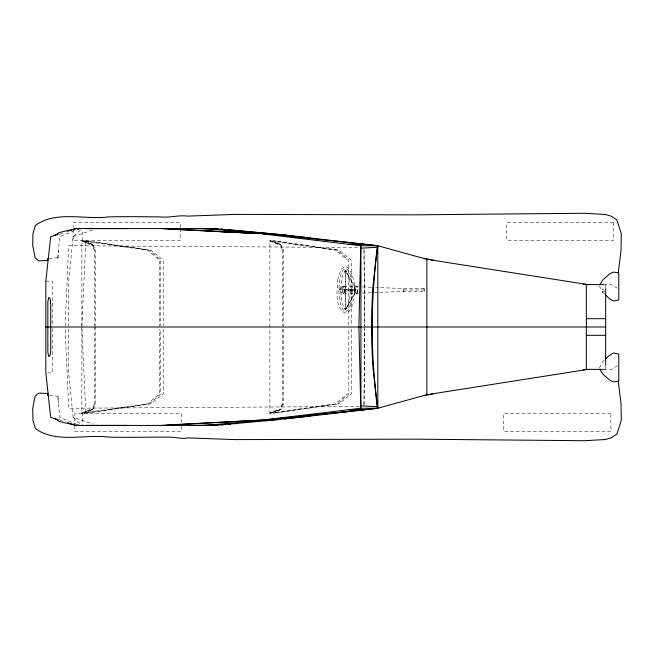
<?xml version="1.0" encoding="UTF-8"?>
<svg xmlns="http://www.w3.org/2000/svg" width="654" height="654" viewBox="0 0 654 654"><rect width="100%" height="100%" fill="white"/><g stroke="black" fill="none" stroke-linecap="round" stroke-linejoin="round"><path stroke-width="0.49" stroke-dasharray="3.27 2.45" d="M364 404.638L364.654 327M364.033 404.752L364.654 329.011M339.557 288.954L354.664 289.804L339.557 288.954L339.516 290L355.874 290L351.55 291.055L351.59 290M65.155 325.986L68.695 245.749L359.463 247.531M81.913 325.986L85.813 240.827L81.864 240.827L81.864 325.986M58.018 258.183L58.419 250.784M57.732 258.183L59.735 236.65L76.6 229.66M80.54 229.922L73.134 236.65L68.621 281.138L68.621 325.978M337.865 279.119C337.35 289.673 334.063 306.93 345.083 313.127C352.808 312.236 352.817 301.412 353.928 295.633C357.893 281.465 345.377 249.231 337.922 278.89M348.394 304.682C350.945 295.592 350.945 284.408 348.394 275.326L345.876 270.789L346.653 271.271L345.083 270.609L346.031 270.609L344.454 271.271L345.238 270.789L342.721 275.326C340.162 284.408 340.162 295.592 342.721 304.682L345.238 309.211L344.454 308.729L346.031 309.391L345.083 309.391L346.653 308.729L345.876 309.211L345.222 270.903L354.664 286.37L354.73 293.654L345.557 309.236L354.795 293.63L354.795 290.204L355.866 290.204M94.241 327L94.241 404.123L92.533 409.502L85.813 413.173L81.864 413.173L81.864 327M282.258 329.027L282.258 404.123L280.55 409.502L273.83 413.173L269.889 413.173L269.889 329.027M94.241 404.123L92.476 409.502L81.864 413.173L82.216 412.911L82.216 424.462M282.258 404.123L280.501 409.502L269.889 413.173L335.674 403.829L347.372 393.904M348.468 304.347L345.876 309.211M604.149 360.354L602.775 361.67L599.399 367.916M617.548 365.651L611.359 369.371L603.634 369.371M89.892 409.502L81.864 413.173L147.657 403.829L159.347 393.904L159.347 329.027M269.889 327L269.889 240.827L280.811 244.498L283.591 249.877L283.591 404.123L280.811 409.502L269.889 413.173L277.917 409.502M354.664 286.37L345.557 270.772L345.557 309.236M92.026 409.502L81.864 413.173L92.794 409.502L95.566 404.123L95.566 327M269.889 413.173L280.051 409.502M59.301 234.394L63.037 233.102M73.134 236.65L93.023 229.873M58.042 257.774L49.442 258.444M81.954 329.027L85.813 413.173L149.464 403.829L160.778 393.904L160.778 329.027M85.813 413.173L150.943 403.829L163.222 393.904L163.222 329.027M354.795 290.204L345.884 291.055L351.582 291.055M356.561 293.327L358.564 293.245M362.561 293.082L373.565 292.64M374.562 292.6L378.568 292.436M379.565 292.395L403.567 291.431L424.062 291.431M359.463 406.469L68.695 408.251L65.204 329.027M277.917 244.498L269.889 240.827L273.83 240.827L338.968 250.171L351.247 260.096L351.247 325.986M45.837 281.138L52.353 281.138L52.353 325.978M603.634 284.629L611.359 284.629L617.548 288.349M343.718 286.133L356.561 286.133A3.867 1.21 -90 0 1 357.615 291.937A3.867 1.21 -90 0 1 355.514 291.937A3.867 1.21 -90 0 1 356.561 286.133M343.718 286.779C339.663 285.299 339.663 294.701 343.718 293.229A3.221 1.014 90 0 0 344.601 288.389A3.221 1.014 90 0 0 342.843 288.389A3.221 1.014 90 0 0 343.718 293.229M424.062 288.569L403.567 288.569L379.565 287.605M604.141 289.828L602.645 289.828L602.645 288.684M404.017 290L424.511 290M604.885 291.545L602.645 291.545L602.645 293.18L604.885 293.18M343.718 293.867L356.561 293.867M47.701 372.862L52.353 372.862L52.353 327M356.561 286.681L358.564 286.763M362.561 286.918L371.562 287.286M375.568 287.441L378.568 287.564M49.442 395.556L58.042 396.226M280.051 244.498L269.889 240.827L335.674 250.171L347.372 260.096M94.241 325.986L94.241 249.877L92.533 244.498L85.813 240.827L150.943 250.171L163.222 260.096L163.222 325.986M85.813 240.827L149.464 250.171L160.778 260.096L160.778 325.986M68.621 329.036L68.621 372.862L73.134 417.35L93.023 424.127M269.889 240.827L280.501 244.498L282.258 249.877L282.258 325.986M59.301 419.606L63.037 420.898M92.026 244.498L81.864 240.827L82.216 241.089L82.216 229.538M76.6 424.34L59.735 417.35L57.732 395.817M89.892 244.498L81.864 240.827L147.657 250.171L159.347 260.096L159.347 325.986M73.134 417.35L82.028 425.419M604.149 293.646L602.775 292.33L599.399 286.084M94.241 249.877L92.476 244.498L81.864 240.827L92.794 244.498L95.566 249.877L95.566 325.986M282.258 249.877L280.55 244.498L273.83 240.827L337.489 250.171L348.803 260.096L348.803 325.986M58.018 395.817L58.419 403.216M364.033 249.248L364.654 325.994L364 249.362M605.669 284.629L605.669 287.637M605.669 366.363L605.669 369.371M351.247 329.027L351.247 393.904L338.968 403.829L273.83 413.173L337.489 403.829L348.803 393.904L348.803 329.027M181.591 422.435L181.591 413.565L74.809 413.565L74.809 425.394M181.591 426.383L181.591 431.313L74.809 431.313L74.809 426.383M180.234 227.617L180.234 222.687L73.134 222.687L73.134 227.617M180.234 228.606L180.234 240.435L73.134 240.435L73.134 228.606M613.55 222.687L506.76 222.687L506.76 240.435L613.55 240.435L613.55 222.687M610.885 413.565L503.686 413.565L503.686 431.313L610.885 431.313L610.885 413.565M350.274 305.034A21.255 6.671 -90 0 0 347.282 269.473A21.255 6.671 -90 0 0 339.107 295.502A21.255 6.671 -90 0 0 350.274 305.034M357.305 292.354A3.319 1.046 -90 0 0 356.831 286.795A3.319 1.046 -90 0 0 355.555 290.858A3.319 1.046 -90 0 0 357.305 292.354M403.183 289.289A1.431 0.45 90 0 0 403.567 291.431A1.431 0.45 90 0 0 403.959 289.289A1.431 0.45 90 0 0 403.183 289.289M424.381 291.014A1.431 0.45 -90 0 0 424.176 288.618A1.431 0.45 -90 0 0 423.629 290.368A1.431 0.45 -90 0 0 424.381 291.014M344.576 292.739A3.867 1.21 -90 0 0 344.037 286.272A3.867 1.21 -90 0 0 342.549 291.005A3.867 1.21 -90 0 0 344.576 292.739"/><path stroke-width="0.98" d="M360.746 405.832L360.746 408.251L263.333 420.007L161.489 425.419M618.267 272.693L621.022 250.662L621.3 233.707L616.869 219.916L611.237 216.18L605.441 214.504L584.513 213.278L414.554 214.839L235.146 214.398L187.812 216.114C178.714 214.831 169.844 217.978 160.565 216.94C143.308 216.703 126.042 216.531 108.785 216.883C84.84 220.046 56.309 210.269 35.365 225.417L32.937 233.821L32.7 245.266L35.144 257.905L38.602 260.856L47.816 260.529L47.579 258.567M262.295 233.527L206.484 230.993M47.579 395.433L47.816 393.471L38.602 393.144L35.144 396.095L32.7 408.734L32.937 420.179L35.365 428.583C56.309 443.731 84.84 433.954 108.785 437.117C129.606 437.69 150.428 436.888 171.25 437.183C176.923 437.281 182.098 439.333 187.812 437.886L235.146 439.602L414.554 439.161L584.513 440.722L605.441 439.496L611.237 437.82L616.869 434.084L621.3 420.293L621.022 403.338L618.267 381.307M599.881 284.784L602.775 280.018L609.651 273.838L613.46 272.097L618.774 272.906L618.774 299.941L613.46 301.053L609.651 298.878L605.522 294.954M605.522 359.046L609.651 355.122L613.46 352.947L618.774 354.059L618.774 381.094L613.46 381.903L609.651 380.162L602.775 373.982L599.881 369.216M55.026 235.309L59.122 232.62L76.109 228.581L213.678 228.581L277.68 234.361L310.593 237.974M77.54 229.301L79.412 228.581M58.214 234.263L50.677 236.65L45.837 281.138L45.837 372.862L50.677 417.35L58.214 419.737M67.632 231.271L76.109 228.581M423.931 395.523L425.893 394.983M164.62 425.419L172.092 424.789M428.885 394.395L426.874 394.714L426.874 259.286L428.885 259.605M430.888 394.076L432.891 393.757M583.335 369.845L585.346 369.526M588.02 369.371L435.016 393.422L422.043 396.046L377.832 408.251L293.156 418.02M284.351 419.059L286.362 418.83M290.384 418.364L292.395 418.135M310.593 416.026L265.647 420.759L265.647 420.187M221.126 424.961L223.145 424.773M228.205 424.315L230.233 424.127M235.293 423.661L237.312 423.481M271.508 420.359L273.462 420.179M278.359 419.639L228.287 424.176M230.077 423.996L213.678 425.419L76.109 425.419L59.122 421.38L55.026 418.691M204.146 425.419L272.072 419.639L377.832 408.251L377.832 245.749L278.359 234.361L228.205 229.685M213.801 425.419L217.847 425.075L188.532 425.419M174.103 424.691L262.27 420.064L262.295 420.473M86.238 228.581L127.056 228.581M161.489 228.581L267.78 233.993M348.369 244.253L363.959 244.253M360.689 248.168L360.746 245.749L263.333 233.993M603.634 284.629L586.344 284.629L586.344 369.371L603.634 369.371M586.344 318.678L605.669 318.678M45.837 327L605.669 327M586.344 335.322L605.669 335.322M348.369 409.747L363.959 409.747M267.78 420.007L263.333 420.007L351.133 411.129M127.056 425.419L86.238 425.419M188.532 228.581L217.847 228.925L213.801 228.581M172.092 229.211L164.62 228.581M174.103 229.309L258.183 233.633L258.183 233.176M228.287 229.824L228.843 229.856M204.146 228.581L272.072 234.361L377.832 245.749L422.043 257.954L435.016 260.578L588.02 284.629M221.126 229.039L223.145 229.227M284.351 234.941L286.362 235.17M290.384 235.636L292.395 235.865M430.888 259.924L432.891 260.243M583.335 284.155L585.346 284.474M423.931 258.477L425.893 259.017M67.632 422.729L76.109 425.419M77.54 424.699L79.412 425.419M605.669 288.635L605.669 365.365M265.647 233.241L265.647 233.813M258.183 420.367L258.183 420.824M360.926 248.168L360.926 405.832L377.129 406.706L372.764 365.512L371.766 343.955L371.766 310.045L372.764 288.488L377.129 247.294L360.926 248.168M50.718 303.619L50.718 350.381L50.219 354.754L49.459 356.397L48.698 356.397L47.832 352.13L47.832 301.87L48.698 297.603L49.459 297.603L50.219 299.246L50.718 303.619M360.746 245.749L358.915 327L360.746 408.251L377.832 408.251C370.352 354.378 370.352 299.622 377.832 245.749L360.746 245.749"/></g></svg>
